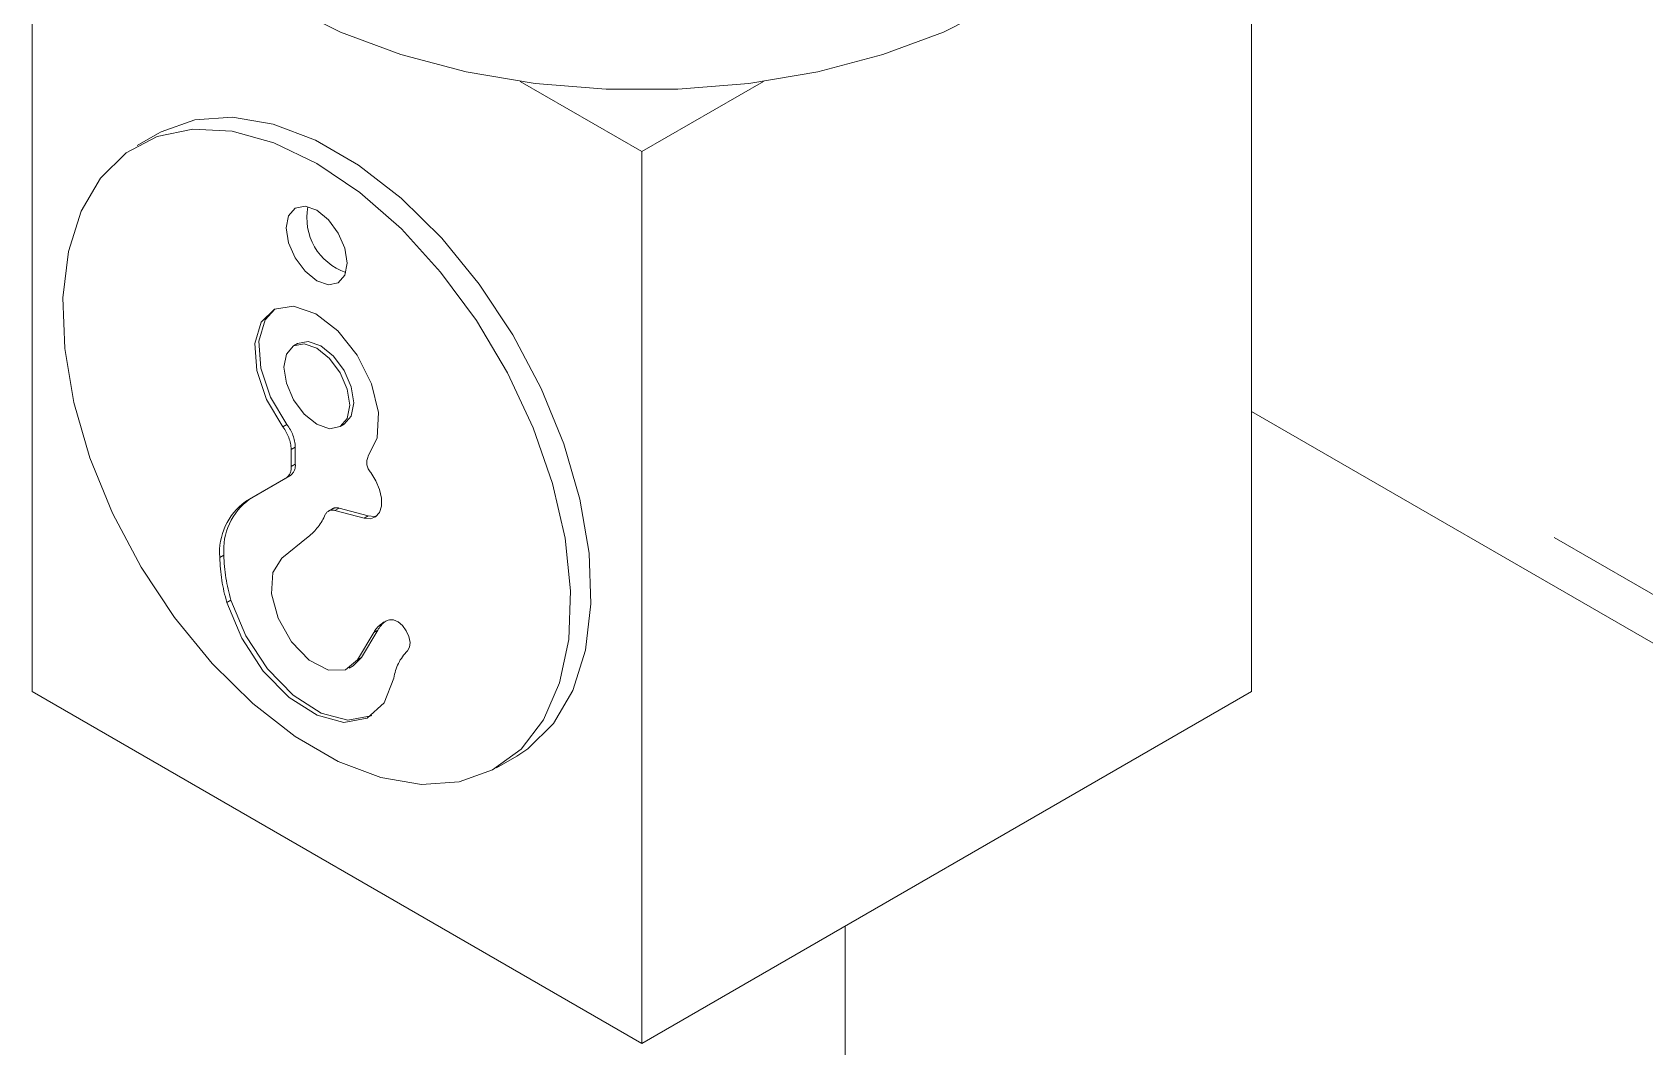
# Paper-space layout 'Blatt1' of a CAD drawing. Header units: millimetres. Extents: x 0 to 1189, y 0 to 841.
# Drawn here: x 851.02 to 856.63, y 177.46 to 180.99 of the extents above; entities that cross this region are included whole.
import ezdxf

# ---------------------------------------------------------------- set-up
doc = ezdxf.new("R2010")
doc.units = ezdxf.units.MM
doc.linetypes.add('PHANTOM', pattern=[12.7, 6.35, -1.27, 1.27, -1.27, 1.27, -1.27])

psp = doc.layouts.new('Blatt1')

# ---------------------------------------------------------------- linework, layer by layer
at = {"color": 7, "linetype": 'PHANTOM', "lineweight": 18}
for p, q in [((851.0164, 178.6922), (851.0164, 181.795)), ((855.259, 181.795), (855.259, 178.6922)), ((852.7144, 180.8148), (853.1377, 180.5704)), ((853.1377, 180.5704), (853.561, 180.8148)), ((851.4521, 180.6322), (851.3814, 180.5914)), ((853.1377, 180.5704), (853.1377, 177.4675)), ((851.9395, 179.9022), (851.9254, 179.8941)), ((855.259, 179.6662), (861.8114, 175.8836)), ((852.0873, 179.6135), (852.1015, 179.6216)), ((851.9316, 179.483), (851.9316, 179.542)), ((851.9175, 179.4748), (851.9175, 179.5339)), ((851.7585, 179.3526), (851.8988, 179.4336)), ((851.913, 179.4418), (851.7727, 179.3607)), ((852.0611, 179.3278), (852.0469, 179.3196)), ((852.1709, 179.2946), (852.0697, 179.3217)), ((852.1851, 179.3027), (852.0839, 179.3298)), ((851.9768, 179.2297), (851.8845, 179.1559)), ((851.6832, 179.1665), (851.6691, 179.1584)), ((851.7079, 179.0097), (851.6938, 179.0016)), ((852.1481, 178.8022), (852.2046, 178.8975)), ((852.1622, 178.8104), (852.2187, 178.9057)), ((852.1188, 178.7726), (852.133, 178.7807)), ((852.133, 178.7807), (852.1622, 178.8104)), ((853.1377, 177.4675), (851.0164, 178.6922)), ((855.259, 178.6922), (853.1377, 177.4675)), ((852.6313, 178.4262), (852.702, 178.4671)), ((853.8448, 151.752), (853.8448, 177.8758))]:
    psp.add_line(p, q, dxfattribs=at)
at = {"color": 8, "linetype": 'PHANTOM', "lineweight": 18}
for p, q in [((861.8114, 176.0527), (855.259, 179.8353)), ((851.9026, 179.6204), (851.8885, 179.6122)), ((851.9175, 179.5339), (851.9316, 179.542)), ((851.8988, 179.4336), (851.913, 179.4418)), ((851.9316, 179.483), (851.9175, 179.4748)), ((851.7727, 179.3607), (851.7585, 179.3526)), ((852.0697, 179.3217), (852.0839, 179.3298)), ((852.1709, 179.2946), (852.1851, 179.3027)), ((852.2187, 178.9057), (852.2046, 178.8975)), ((852.1481, 178.8022), (852.1622, 178.8104))]:
    psp.add_line(p, q, dxfattribs=at)
at = {"color": 7, "linetype": 'PHANTOM', "lineweight": 18, "flags": 128}
for points in [[(851.3951, 181.7024), (851.4277, 181.5803), (851.4981, 181.442), (851.6018, 181.3109), (851.7368, 181.1896), (851.9003, 181.0807), (852.089, 180.9863), (852.299, 180.9083), (852.5262, 180.8485), (852.7657, 180.8079), (853.0129, 180.7873), (853.2626, 180.7873), (853.5097, 180.8079), (853.7493, 180.8485), (853.9764, 180.9083), (854.1865, 180.9863), (854.3752, 181.0807)], [(851.4521, 180.6322), (851.4655, 180.6396), (851.5821, 180.681), (851.713, 180.6899), (851.8543, 180.6659), (852.0021, 180.6099), (852.152, 180.5234), (852.2998, 180.4088), (852.4411, 180.2695), (852.572, 180.1095), (852.6887, 179.9334), (852.7877, 179.7463), (852.8663, 179.5535), (852.9222, 179.3606), (852.9538, 179.1732), (852.9601, 178.9965), (852.9411, 178.8358), (852.8972, 178.6956), (852.8297, 178.58), (852.7406, 178.4923), (852.702, 178.4671)], [(852.0063, 180.5295), (852.1557, 180.4286), (852.3008, 180.3012), (852.4374, 180.151), (852.5616, 179.9824), (852.6699, 179.8001), (852.759, 179.6095), (852.8265, 179.4159), (852.8704, 179.225), (852.8894, 179.0423), (852.8831, 178.873), (852.8515, 178.722), (852.7956, 178.5937), (852.717, 178.4916), (852.6179, 178.4189), (852.5013, 178.3774), (852.3704, 178.3686), (852.2291, 178.3925), (852.0813, 178.4485), (851.9314, 178.5351), (851.7836, 178.6496), (851.6423, 178.7889), (851.5114, 178.9489), (851.3948, 179.125), (851.2957, 179.3121), (851.2171, 179.5049), (851.1612, 179.6978), (851.1296, 179.8853), (851.1233, 180.0619), (851.1423, 180.2226), (851.1862, 180.3628), (851.2537, 180.4785), (851.3428, 180.5662), (851.4511, 180.6235), (851.5753, 180.6487), (851.7119, 180.6412), (851.857, 180.601), (852.0063, 180.5295)], [(852.0063, 180.3662), (852.0469, 180.3334), (852.0813, 180.287), (852.1043, 180.234), (852.1124, 180.1825), (852.1043, 180.1403), (852.0813, 180.1138), (852.0469, 180.1071), (852.0063, 180.1212), (851.9658, 180.154), (851.9313, 180.2004), (851.9084, 180.2534), (851.9003, 180.3049), (851.9084, 180.3471), (851.9313, 180.3736), (851.9658, 180.3803), (852.0063, 180.3662)], [(851.8885, 179.6122), (851.8316, 179.7073), (851.7976, 179.8084), (851.791, 179.9023), (851.8126, 179.9768), (851.8596, 180.0221), (851.9258, 180.0322), (852.0026, 180.0058), (852.0798, 179.9464), (852.1475, 179.8617), (852.1966, 179.7629), (852.2208, 179.6629), (852.2169, 179.5748), (852.1854, 179.5102)], [(851.8606, 180.0226), (851.8267, 179.985), (851.8051, 179.9105), (851.8118, 179.8165), (851.8458, 179.7154), (851.9026, 179.6204)], [(852.0063, 179.8861), (852.0502, 179.8507), (852.0873, 179.8005), (852.1122, 179.7433), (852.1209, 179.6876), (852.1122, 179.6421), (852.0873, 179.6135), (852.0502, 179.6063), (852.0063, 179.6215), (851.9625, 179.6569), (851.9253, 179.707), (851.9005, 179.7642), (851.8918, 179.8199), (851.9005, 179.8655), (851.9253, 179.8941), (851.9625, 179.9013), (852.0063, 179.8861)], [(851.9395, 179.9022), (851.9767, 179.9095), (852.0205, 179.8942)], [(852.0205, 179.8942), (852.0643, 179.8588), (852.1015, 179.8087), (852.1263, 179.7515), (852.135, 179.6958), (852.1263, 179.6502), (852.1015, 179.6216), (852.1015, 179.6216)], [(852.1945, 179.4535), (852.2124, 179.4251), (852.2251, 179.3946), (852.2315, 179.3644), (852.2313, 179.3372), (852.2242, 179.315), (852.211, 179.2998), (852.1928, 179.2928), (852.1709, 179.2946)], [(852.1851, 179.3027), (852.2069, 179.301), (852.2147, 179.3027)], [(851.8845, 179.1559), (851.8533, 179.106), (851.8489, 179.032), (851.872, 178.9466), (851.9185, 178.8649), (851.9804, 178.8011), (852.0469, 178.7664), (852.1062, 178.7668), (852.1481, 178.8022)], [(852.2745, 178.7385), (852.2413, 178.6526), (852.1813, 178.5995), (852.1006, 178.5844), (852.0072, 178.6089), (851.9105, 178.6705), (851.8203, 178.763), (851.7455, 178.8772), (851.6938, 179.0016)], [(851.7079, 179.0097), (851.7597, 178.8854), (851.8344, 178.7712), (851.9247, 178.6787), (852.0213, 178.617), (852.1147, 178.5925), (852.1955, 178.6076), (852.1975, 178.6086)], [(852.2595, 178.9416), (852.2737, 178.9417), (852.2895, 178.9346), (852.3049, 178.9211), (852.3179, 178.9031), (852.3269, 178.8828), (852.3308, 178.8628), (852.329, 178.8456), (852.3218, 178.8334)]]:
    psp.add_lwpolyline(points, dxfattribs=at)
at = {"color": 7, "linetype": 'PHANTOM', "lineweight": 18}
for centre, radius, start, end in [((852.1728, 180.3398), 0.201, 168.837, 251.1577), ((851.7807, 179.5278), 0.1369, 2.5268, 38.0637), ((851.7949, 179.536), 0.1369, 2.5268, 38.0637), ((852.2305, 179.4883), 0.0501, 154.0801, 224.0574), ((851.8724, 179.4704), 0.0453, 305.698, 5.6204), ((851.8866, 179.4785), 0.0453, 305.698, 5.6204), ((851.8838, 179.1772), 0.2156, 125.5388, 184.9978), ((851.898, 179.1853), 0.2156, 125.5388, 184.9978), ((852.0607, 179.2962), 0.027, 70.4519, 155.8894), ((852.0749, 179.302), 0.0293, 72.083, 118.129), ((851.8422, 179.3938), 0.2122, 309.3586, 335.9352), ((852.251, 179.1697), 0.5821, 181.1107, 196.7852), ((852.2652, 179.1778), 0.5821, 181.1107, 196.7852), ((852.287, 178.851), 0.0947, 106.884, 150.5384), ((852.3052, 178.8556), 0.1, 125.6622, 149.9367), ((852.4432, 178.7136), 0.1705, 135.3666, 171.6193)]:
    psp.add_arc(centre, radius, start, end, dxfattribs=at)

doc.saveas('drawing.dxf')
